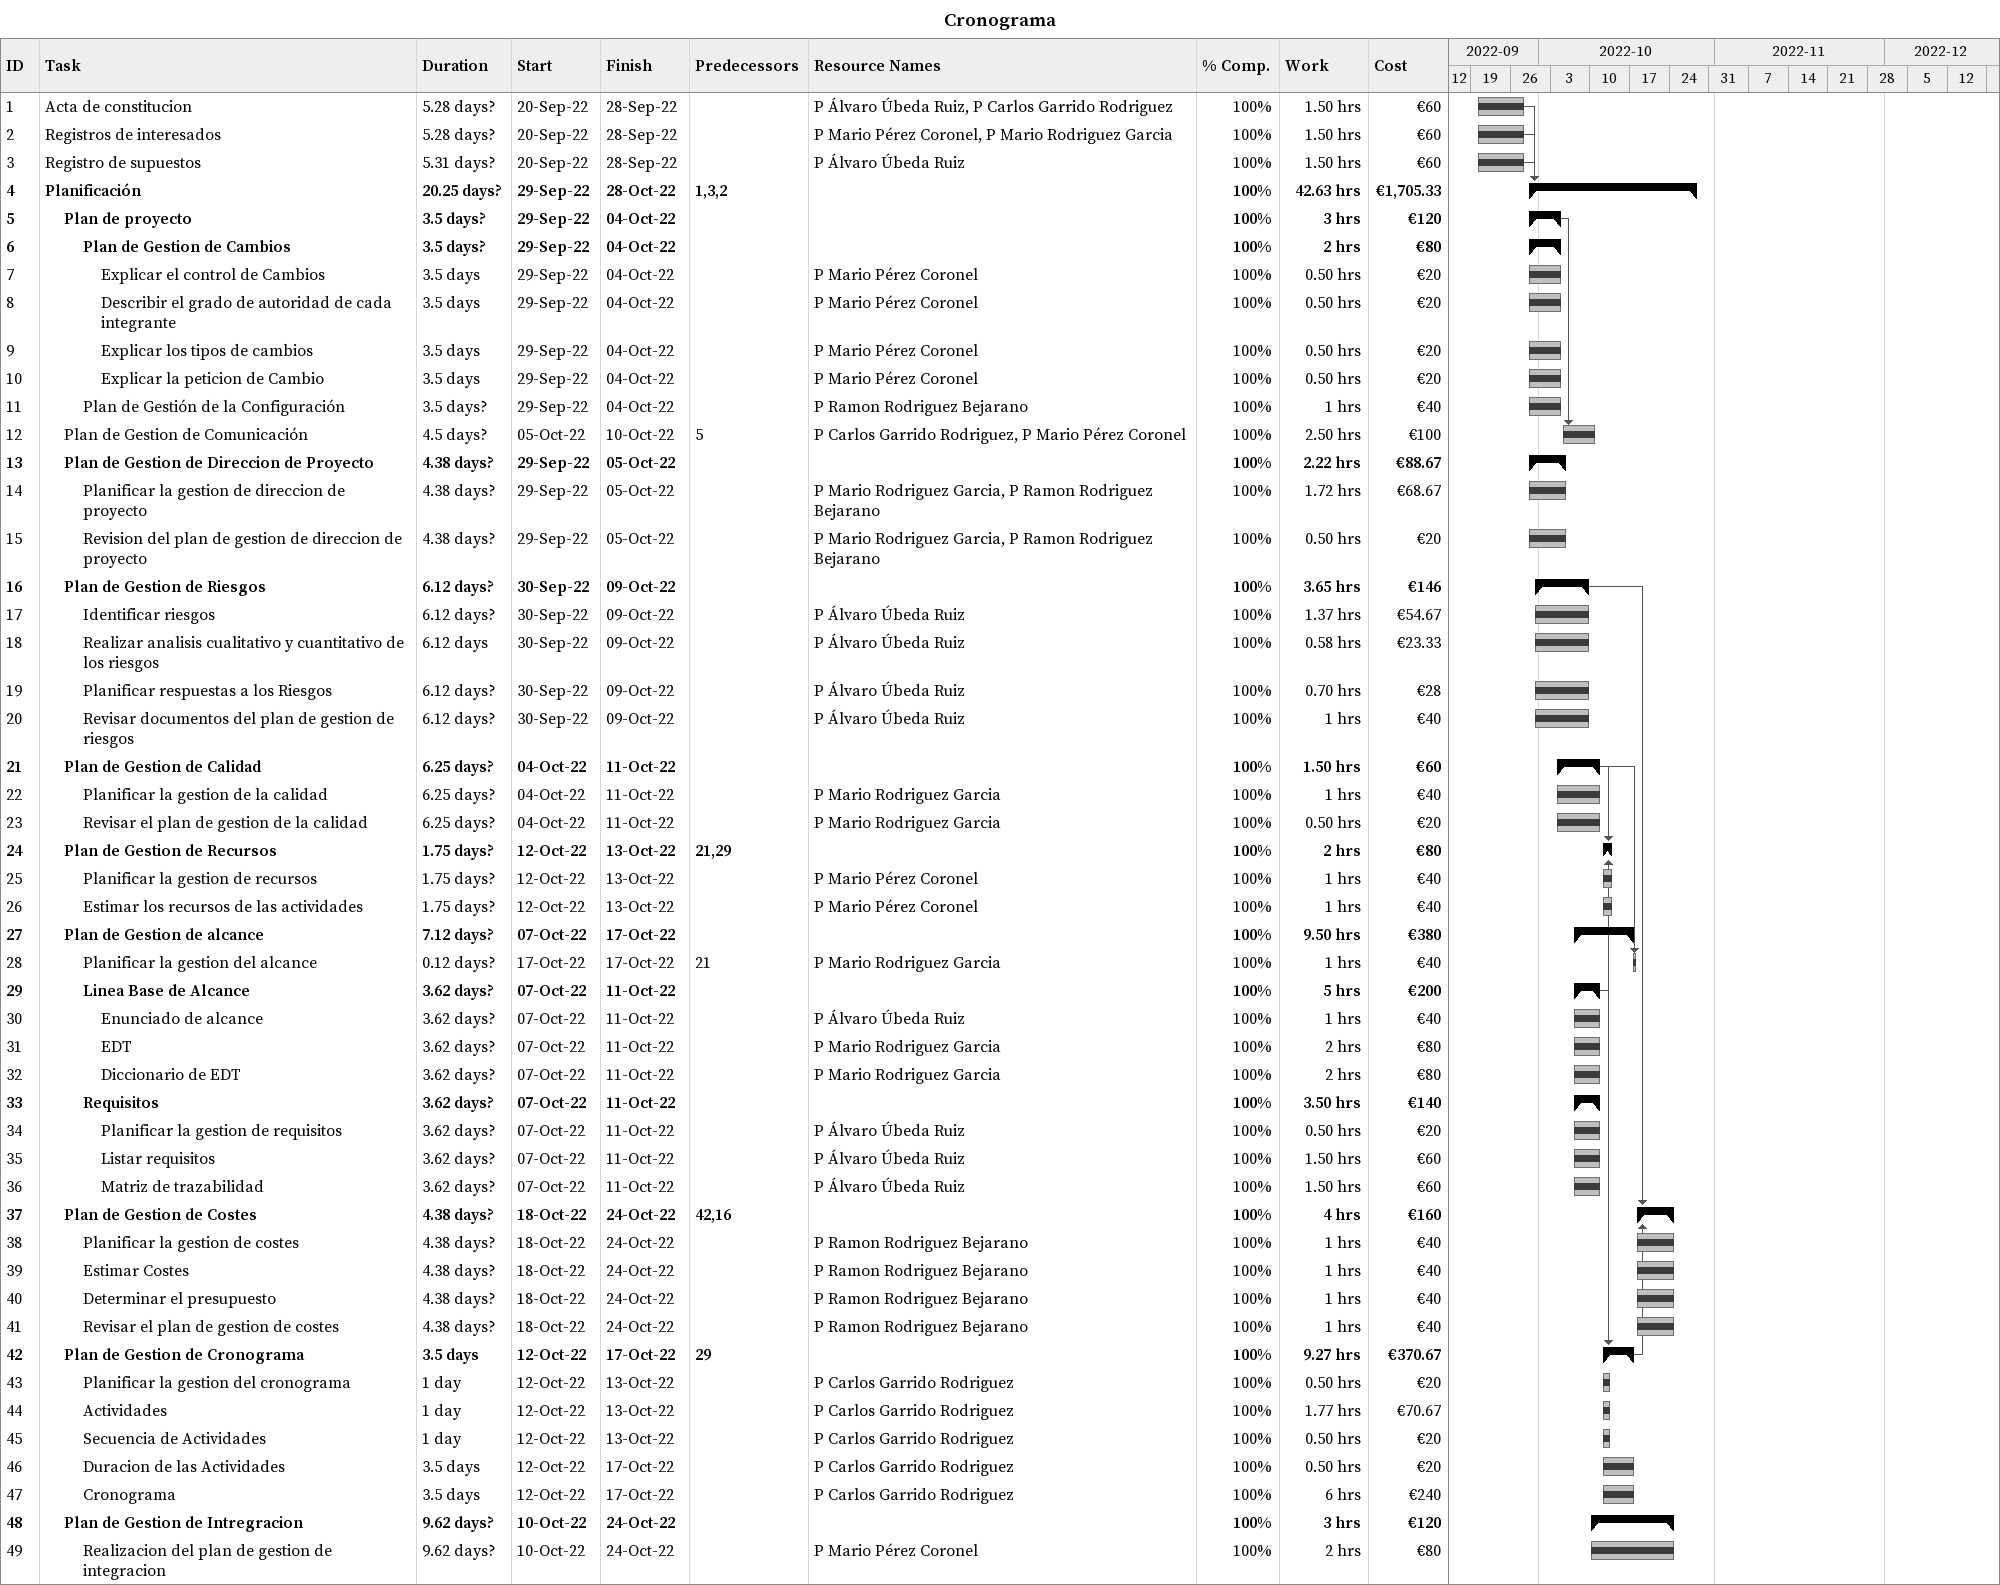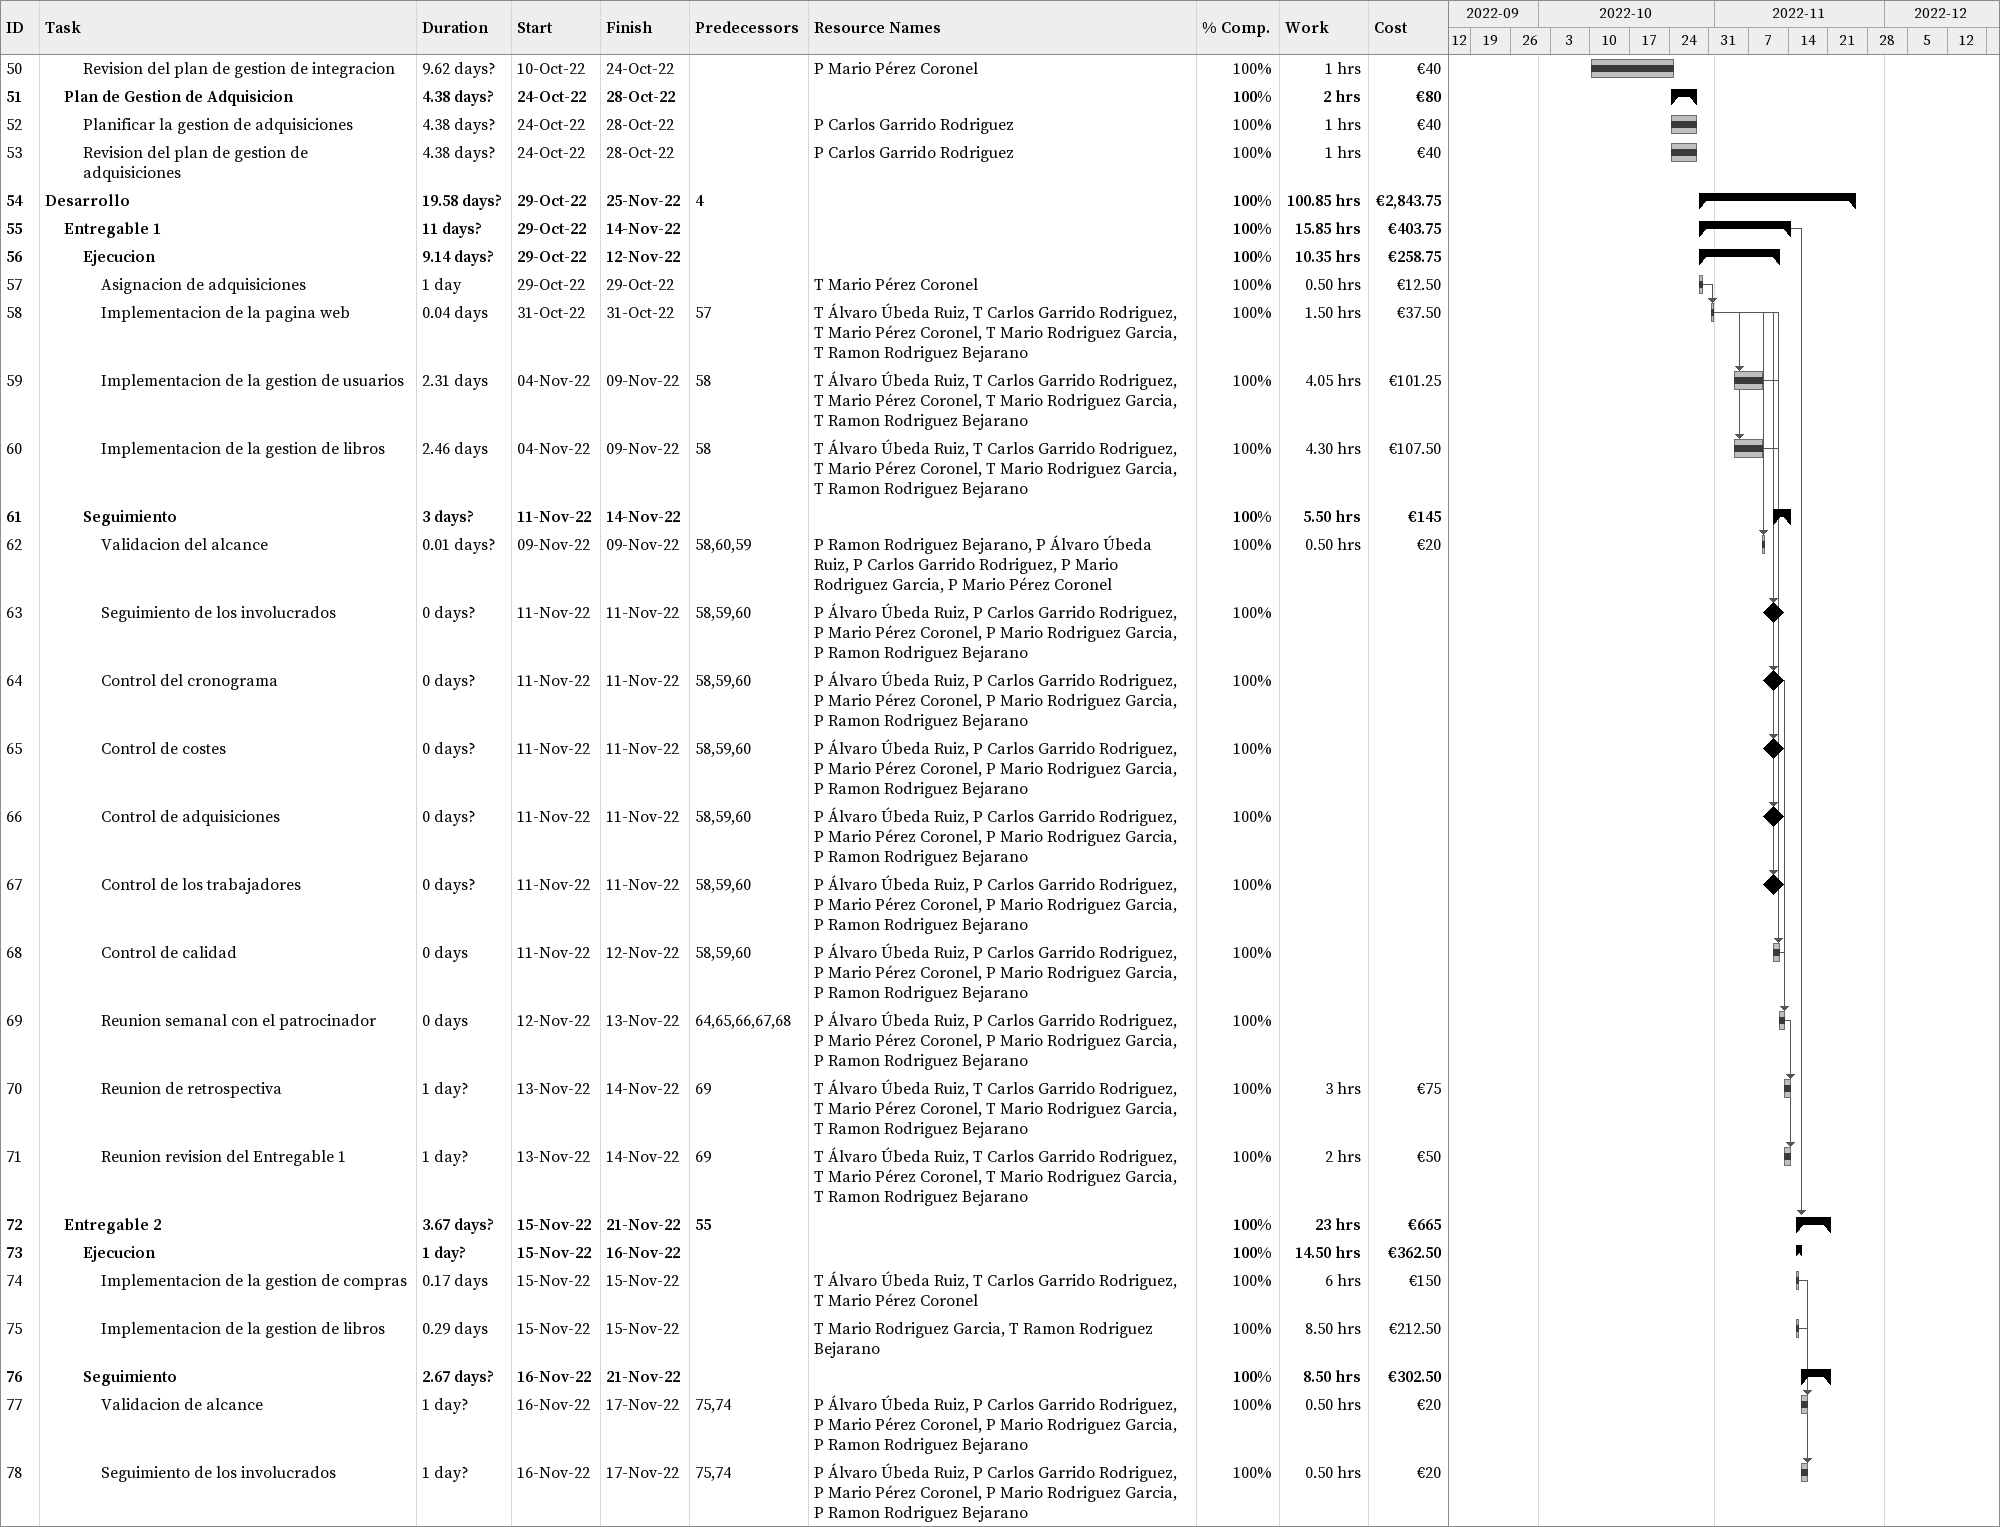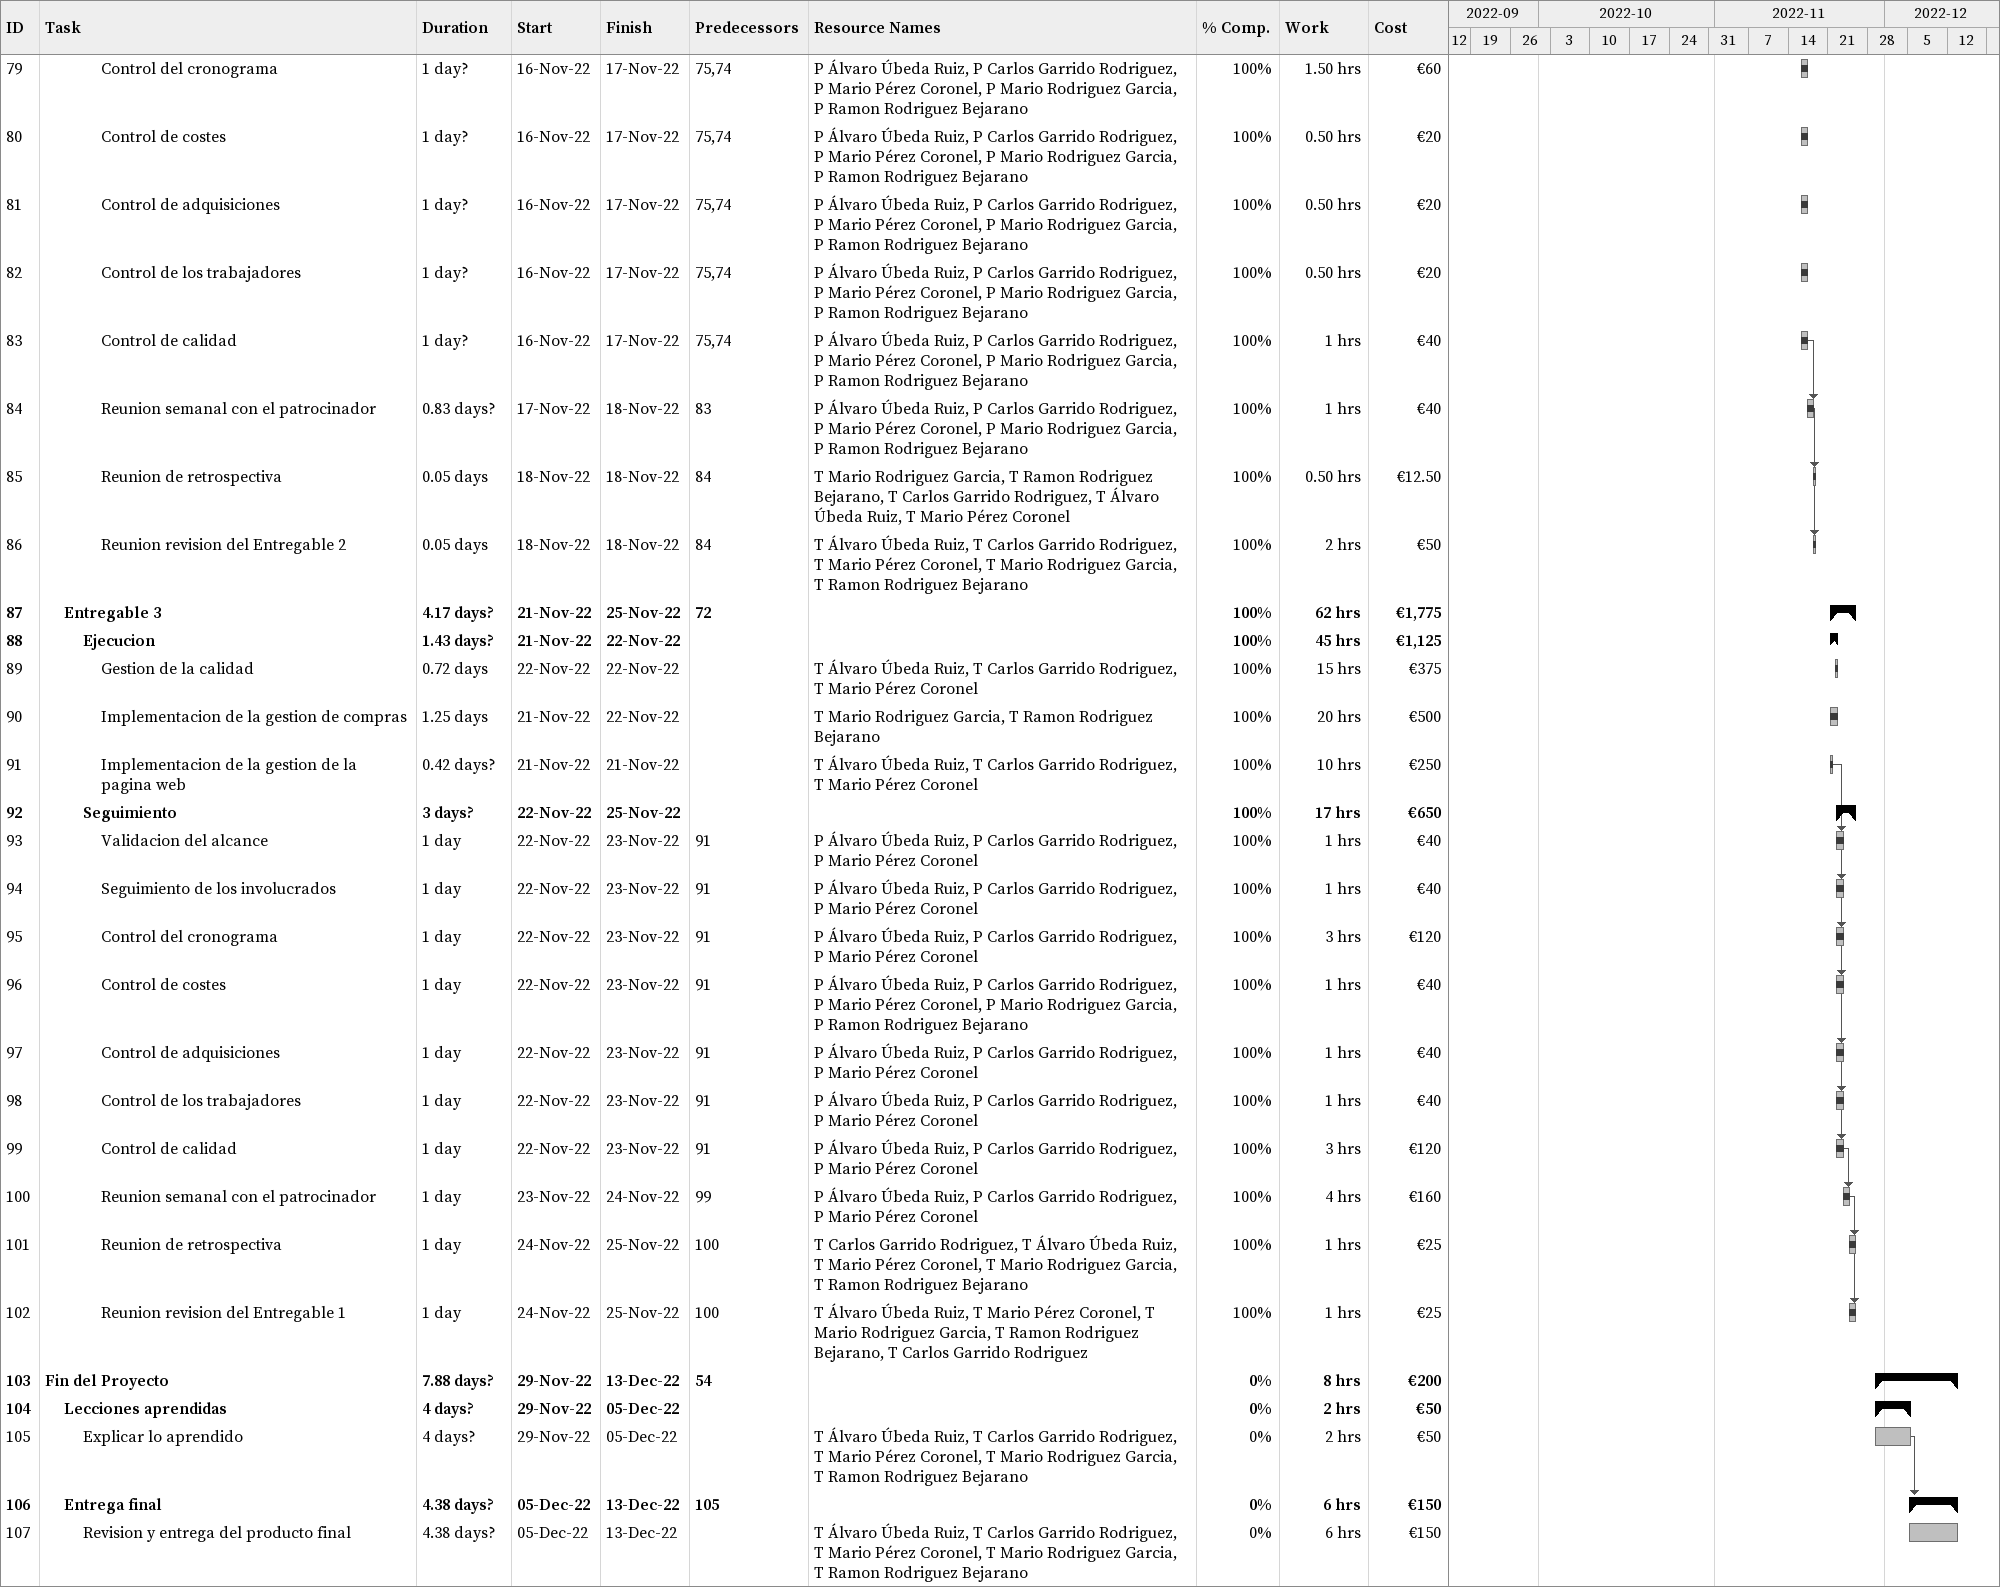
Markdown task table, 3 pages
Cronograma

| ID | Level | Task | Duration | Start | Finish | Predecessors | Resources | % complete | Work (h) | Cost (€) |
|---|---|---|---|---|---|---|---|---|---|---|
| 1 | 1 | Acta de constitucion | 5.28d? | 2022-09-20 | 2022-09-28 |  | P Álvaro Úbeda Ruiz, P Carlos Garrido Rodriguez | 100 | 1.50 | 60 |
| 2 | 1 | Registros de interesados | 5.28d? | 2022-09-20 | 2022-09-28 |  | P Mario Pérez Coronel, P Mario Rodriguez Garcia | 100 | 1.50 | 60 |
| 3 | 1 | Registro de supuestos | 5.31d? | 2022-09-20 | 2022-09-28 |  | P Álvaro Úbeda Ruiz | 100 | 1.50 | 60 |
| 4 | 1 | **Planificación** | 20.25d? | 2022-09-29 | 2022-10-28 | 1, 3, 2 |  | 100 | 42.63 | 1705.33 |
| 5 | 2 | **Plan de proyecto** | 3.5d? | 2022-09-29 | 2022-10-04 |  |  | 100 | 3 | 120 |
| 6 | 3 | **Plan de Gestion de Cambios** | 3.5d? | 2022-09-29 | 2022-10-04 |  |  | 100 | 2 | 80 |
| 7 | 4 | Explicar el control de Cambios | 3.5d | 2022-09-29 | 2022-10-04 |  | P Mario Pérez Coronel | 100 | 0.50 | 20 |
| 8 | 4 | Describir el grado de autoridad de cada integrante | 3.5d | 2022-09-29 | 2022-10-04 |  | P Mario Pérez Coronel | 100 | 0.50 | 20 |
| 9 | 4 | Explicar los tipos de cambios | 3.5d | 2022-09-29 | 2022-10-04 |  | P Mario Pérez Coronel | 100 | 0.50 | 20 |
| 10 | 4 | Explicar la peticion de Cambio | 3.5d | 2022-09-29 | 2022-10-04 |  | P Mario Pérez Coronel | 100 | 0.50 | 20 |
| 11 | 3 | Plan de Gestión de la Configuración | 3.5d? | 2022-09-29 | 2022-10-04 |  | P Ramon Rodriguez Bejarano | 100 | 1 | 40 |
| 12 | 2 | Plan de Gestion de Comunicación | 4.5d? | 2022-10-05 | 2022-10-10 | 5 | P Carlos Garrido Rodriguez, P Mario Pérez Coronel | 100 | 2.50 | 100 |
| 13 | 2 | **Plan de Gestion de Direccion de Proyecto** | 4.38d? | 2022-09-29 | 2022-10-05 |  |  | 100 | 2.22 | 88.67 |
| 14 | 3 | Planificar la gestion de direccion de proyecto | 4.38d? | 2022-09-29 | 2022-10-05 |  | P Mario Rodriguez Garcia, P Ramon Rodriguez Bejarano | 100 | 1.72 | 68.67 |
| 15 | 3 | Revision del plan de gestion de direccion de proyecto | 4.38d? | 2022-09-29 | 2022-10-05 |  | P Mario Rodriguez Garcia, P Ramon Rodriguez Bejarano | 100 | 0.50 | 20 |
| 16 | 2 | **Plan de Gestion de Riesgos** | 6.12d? | 2022-09-30 | 2022-10-09 |  |  | 100 | 3.65 | 146 |
| 17 | 3 | Identificar riesgos | 6.12d? | 2022-09-30 | 2022-10-09 |  | P Álvaro Úbeda Ruiz | 100 | 1.37 | 54.67 |
| 18 | 3 | Realizar analisis cualitativo y cuantitativo de los riesgos | 6.12d | 2022-09-30 | 2022-10-09 |  | P Álvaro Úbeda Ruiz | 100 | 0.58 | 23.33 |
| 19 | 3 | Planificar respuestas a los Riesgos | 6.12d? | 2022-09-30 | 2022-10-09 |  | P Álvaro Úbeda Ruiz | 100 | 0.70 | 28 |
| 20 | 3 | Revisar documentos del plan de gestion de riesgos | 6.12d? | 2022-09-30 | 2022-10-09 |  | P Álvaro Úbeda Ruiz | 100 | 1 | 40 |
| 21 | 2 | **Plan de Gestion de Calidad** | 6.25d? | 2022-10-04 | 2022-10-11 |  |  | 100 | 1.50 | 60 |
| 22 | 3 | Planificar la gestion de la calidad | 6.25d? | 2022-10-04 | 2022-10-11 |  | P Mario Rodriguez Garcia | 100 | 1 | 40 |
| 23 | 3 | Revisar el plan de gestion de la calidad | 6.25d? | 2022-10-04 | 2022-10-11 |  | P Mario Rodriguez Garcia | 100 | 0.50 | 20 |
| 24 | 2 | **Plan de Gestion de Recursos** | 1.75d? | 2022-10-12 | 2022-10-13 | 21, 29 |  | 100 | 2 | 80 |
| 25 | 3 | Planificar la gestion de recursos | 1.75d? | 2022-10-12 | 2022-10-13 |  | P Mario Pérez Coronel | 100 | 1 | 40 |
| 26 | 3 | Estimar los recursos de las actividades | 1.75d? | 2022-10-12 | 2022-10-13 |  | P Mario Pérez Coronel | 100 | 1 | 40 |
| 27 | 2 | **Plan de Gestion de alcance** | 7.12d? | 2022-10-07 | 2022-10-17 |  |  | 100 | 9.50 | 380 |
| 28 | 3 | Planificar la gestion del alcance | 0.12d? | 2022-10-17 | 2022-10-17 | 21 | P Mario Rodriguez Garcia | 100 | 1 | 40 |
| 29 | 3 | **Linea Base de Alcance** | 3.62d? | 2022-10-07 | 2022-10-11 |  |  | 100 | 5 | 200 |
| 30 | 4 | Enunciado de alcance | 3.62d? | 2022-10-07 | 2022-10-11 |  | P Álvaro Úbeda Ruiz | 100 | 1 | 40 |
| 31 | 4 | EDT | 3.62d? | 2022-10-07 | 2022-10-11 |  | P Mario Rodriguez Garcia | 100 | 2 | 80 |
| 32 | 4 | Diccionario de EDT | 3.62d? | 2022-10-07 | 2022-10-11 |  | P Mario Rodriguez Garcia | 100 | 2 | 80 |
| 33 | 3 | **Requisitos** | 3.62d? | 2022-10-07 | 2022-10-11 |  |  | 100 | 3.50 | 140 |
| 34 | 4 | Planificar la gestion de requisitos | 3.62d? | 2022-10-07 | 2022-10-11 |  | P Álvaro Úbeda Ruiz | 100 | 0.50 | 20 |
| 35 | 4 | Listar requisitos | 3.62d? | 2022-10-07 | 2022-10-11 |  | P Álvaro Úbeda Ruiz | 100 | 1.50 | 60 |
| 36 | 4 | Matriz de trazabilidad | 3.62d? | 2022-10-07 | 2022-10-11 |  | P Álvaro Úbeda Ruiz | 100 | 1.50 | 60 |
| 37 | 2 | **Plan de Gestion de Costes** | 4.38d? | 2022-10-18 | 2022-10-24 | 42, 16 |  | 100 | 4 | 160 |
| 38 | 3 | Planificar la gestion de costes | 4.38d? | 2022-10-18 | 2022-10-24 |  | P Ramon Rodriguez Bejarano | 100 | 1 | 40 |
| 39 | 3 | Estimar Costes | 4.38d? | 2022-10-18 | 2022-10-24 |  | P Ramon Rodriguez Bejarano | 100 | 1 | 40 |
| 40 | 3 | Determinar el presupuesto | 4.38d? | 2022-10-18 | 2022-10-24 |  | P Ramon Rodriguez Bejarano | 100 | 1 | 40 |
| 41 | 3 | Revisar el plan de gestion de costes | 4.38d? | 2022-10-18 | 2022-10-24 |  | P Ramon Rodriguez Bejarano | 100 | 1 | 40 |
| 42 | 2 | **Plan de Gestion de Cronograma** | 3.5d | 2022-10-12 | 2022-10-17 | 29 |  | 100 | 9.27 | 370.67 |
| 43 | 3 | Planificar la gestion del cronograma | 1d | 2022-10-12 | 2022-10-13 |  | P Carlos Garrido Rodriguez | 100 | 0.50 | 20 |
| 44 | 3 | Actividades | 1d | 2022-10-12 | 2022-10-13 |  | P Carlos Garrido Rodriguez | 100 | 1.77 | 70.67 |
| 45 | 3 | Secuencia de Actividades | 1d | 2022-10-12 | 2022-10-13 |  | P Carlos Garrido Rodriguez | 100 | 0.50 | 20 |
| 46 | 3 | Duracion de las Actividades | 3.5d | 2022-10-12 | 2022-10-17 |  | P Carlos Garrido Rodriguez | 100 | 0.50 | 20 |
| 47 | 3 | Cronograma | 3.5d | 2022-10-12 | 2022-10-17 |  | P Carlos Garrido Rodriguez | 100 | 6 | 240 |
| 48 | 2 | **Plan de Gestion de Intregracion** | 9.62d? | 2022-10-10 | 2022-10-24 |  |  | 100 | 3 | 120 |
| 49 | 3 | Realizacion del plan de gestion de integracion | 9.62d? | 2022-10-10 | 2022-10-24 |  | P Mario Pérez Coronel | 100 | 2 | 80 |
| 50 | 3 | Revision del plan de gestion de integracion | 9.62d? | 2022-10-10 | 2022-10-24 |  | P Mario Pérez Coronel | 100 | 1 | 40 |
| 51 | 2 | **Plan de Gestion de Adquisicion** | 4.38d? | 2022-10-24 | 2022-10-28 |  |  | 100 | 2 | 80 |
| 52 | 3 | Planificar la gestion de adquisiciones | 4.38d? | 2022-10-24 | 2022-10-28 |  | P Carlos Garrido Rodriguez | 100 | 1 | 40 |
| 53 | 3 | Revision del plan de gestion de adquisiciones | 4.38d? | 2022-10-24 | 2022-10-28 |  | P Carlos Garrido Rodriguez | 100 | 1 | 40 |
| 54 | 1 | **Desarrollo** | 19.58d? | 2022-10-29 | 2022-11-25 | 4 |  | 100 | 100.85 | 2843.75 |
| 55 | 2 | **Entregable 1** | 11d? | 2022-10-29 | 2022-11-14 |  |  | 100 | 15.85 | 403.75 |
| 56 | 3 | **Ejecucion** | 9.14d? | 2022-10-29 | 2022-11-12 |  |  | 100 | 10.35 | 258.75 |
| 57 | 4 | Asignacion de adquisiciones | 1d | 2022-10-29 | 2022-10-29 |  | T Mario Pérez Coronel | 100 | 0.50 | 12.50 |
| 58 | 4 | Implementacion de la pagina web | 0.04d | 2022-10-31 | 2022-10-31 | 57 | T Álvaro Úbeda Ruiz, T Carlos Garrido Rodriguez, T Mario Pérez Coronel, T Mario Rodriguez Garcia, T Ramon Rodriguez Bejarano | 100 | 1.50 | 37.50 |
| 59 | 4 | Implementacion de la gestion de usuarios | 2.31d | 2022-11-04 | 2022-11-09 | 58 | T Álvaro Úbeda Ruiz, T Carlos Garrido Rodriguez, T Mario Pérez Coronel, T Mario Rodriguez Garcia, T Ramon Rodriguez Bejarano | 100 | 4.05 | 101.25 |
| 60 | 4 | Implementacion de la gestion de libros | 2.46d | 2022-11-04 | 2022-11-09 | 58 | T Álvaro Úbeda Ruiz, T Carlos Garrido Rodriguez, T Mario Pérez Coronel, T Mario Rodriguez Garcia, T Ramon Rodriguez Bejarano | 100 | 4.30 | 107.50 |
| 61 | 3 | **Seguimiento** | 3d? | 2022-11-11 | 2022-11-14 |  |  | 100 | 5.50 | 145 |
| 62 | 4 | Validacion del alcance | 0.01d? | 2022-11-09 | 2022-11-09 | 58, 60, 59 | P Ramon Rodriguez Bejarano, P Álvaro Úbeda Ruiz, P Carlos Garrido Rodriguez, P Mario Rodriguez Garcia, P Mario Pérez Coronel | 100 | 0.50 | 20 |
| 63 | 4 | Seguimiento de los involucrados | 0d? | 2022-11-11 | 2022-11-11 | 58, 59, 60 | P Álvaro Úbeda Ruiz, P Carlos Garrido Rodriguez, P Mario Pérez Coronel, P Mario Rodriguez Garcia, P Ramon Rodriguez Bejarano | 100 |  |  |
| 64 | 4 | Control del cronograma | 0d? | 2022-11-11 | 2022-11-11 | 58, 59, 60 | P Álvaro Úbeda Ruiz, P Carlos Garrido Rodriguez, P Mario Pérez Coronel, P Mario Rodriguez Garcia, P Ramon Rodriguez Bejarano | 100 |  |  |
| 65 | 4 | Control de costes | 0d? | 2022-11-11 | 2022-11-11 | 58, 59, 60 | P Álvaro Úbeda Ruiz, P Carlos Garrido Rodriguez, P Mario Pérez Coronel, P Mario Rodriguez Garcia, P Ramon Rodriguez Bejarano | 100 |  |  |
| 66 | 4 | Control de adquisiciones | 0d? | 2022-11-11 | 2022-11-11 | 58, 59, 60 | P Álvaro Úbeda Ruiz, P Carlos Garrido Rodriguez, P Mario Pérez Coronel, P Mario Rodriguez Garcia, P Ramon Rodriguez Bejarano | 100 |  |  |
| 67 | 4 | Control de los trabajadores | 0d? | 2022-11-11 | 2022-11-11 | 58, 59, 60 | P Álvaro Úbeda Ruiz, P Carlos Garrido Rodriguez, P Mario Pérez Coronel, P Mario Rodriguez Garcia, P Ramon Rodriguez Bejarano | 100 |  |  |
| 68 | 4 | Control de calidad | 0d | 2022-11-11 | 2022-11-12 | 58, 59, 60 | P Álvaro Úbeda Ruiz, P Carlos Garrido Rodriguez, P Mario Pérez Coronel, P Mario Rodriguez Garcia, P Ramon Rodriguez Bejarano | 100 |  |  |
| 69 | 4 | Reunion semanal con el patrocinador | 0d | 2022-11-12 | 2022-11-13 | 64, 65, 66, 67, 68 | P Álvaro Úbeda Ruiz, P Carlos Garrido Rodriguez, P Mario Pérez Coronel, P Mario Rodriguez Garcia, P Ramon Rodriguez Bejarano | 100 |  |  |
| 70 | 4 | Reunion de retrospectiva | 1d? | 2022-11-13 | 2022-11-14 | 69 | T Álvaro Úbeda Ruiz, T Carlos Garrido Rodriguez, T Mario Pérez Coronel, T Mario Rodriguez Garcia, T Ramon Rodriguez Bejarano | 100 | 3 | 75 |
| 71 | 4 | Reunion revision del Entregable 1 | 1d? | 2022-11-13 | 2022-11-14 | 69 | T Álvaro Úbeda Ruiz, T Carlos Garrido Rodriguez, T Mario Pérez Coronel, T Mario Rodriguez Garcia, T Ramon Rodriguez Bejarano | 100 | 2 | 50 |
| 72 | 2 | **Entregable 2** | 3.67d? | 2022-11-15 | 2022-11-21 | 55 |  | 100 | 23 | 665 |
| 73 | 3 | **Ejecucion** | 1d? | 2022-11-15 | 2022-11-16 |  |  | 100 | 14.50 | 362.50 |
| 74 | 4 | Implementacion de la gestion de compras | 0.17d | 2022-11-15 | 2022-11-15 |  | T Álvaro Úbeda Ruiz, T Carlos Garrido Rodriguez, T Mario Pérez Coronel | 100 | 6 | 150 |
| 75 | 4 | Implementacion de la gestion de libros | 0.29d | 2022-11-15 | 2022-11-15 |  | T Mario Rodriguez Garcia, T Ramon Rodriguez Bejarano | 100 | 8.50 | 212.50 |
| 76 | 3 | **Seguimiento** | 2.67d? | 2022-11-16 | 2022-11-21 |  |  | 100 | 8.50 | 302.50 |
| 77 | 4 | Validacion de alcance | 1d? | 2022-11-16 | 2022-11-17 | 75, 74 | P Álvaro Úbeda Ruiz, P Carlos Garrido Rodriguez, P Mario Pérez Coronel, P Mario Rodriguez Garcia, P Ramon Rodriguez Bejarano | 100 | 0.50 | 20 |
| 78 | 4 | Seguimiento de los involucrados | 1d? | 2022-11-16 | 2022-11-17 | 75, 74 | P Álvaro Úbeda Ruiz, P Carlos Garrido Rodriguez, P Mario Pérez Coronel, P Mario Rodriguez Garcia, P Ramon Rodriguez Bejarano | 100 | 0.50 | 20 |
| 79 | 4 | Control del cronograma | 1d? | 2022-11-16 | 2022-11-17 | 75, 74 | P Álvaro Úbeda Ruiz, P Carlos Garrido Rodriguez, P Mario Pérez Coronel, P Mario Rodriguez Garcia, P Ramon Rodriguez Bejarano | 100 | 1.50 | 60 |
| 80 | 4 | Control de costes | 1d? | 2022-11-16 | 2022-11-17 | 75, 74 | P Álvaro Úbeda Ruiz, P Carlos Garrido Rodriguez, P Mario Pérez Coronel, P Mario Rodriguez Garcia, P Ramon Rodriguez Bejarano | 100 | 0.50 | 20 |
| 81 | 4 | Control de adquisiciones | 1d? | 2022-11-16 | 2022-11-17 | 75, 74 | P Álvaro Úbeda Ruiz, P Carlos Garrido Rodriguez, P Mario Pérez Coronel, P Mario Rodriguez Garcia, P Ramon Rodriguez Bejarano | 100 | 0.50 | 20 |
| 82 | 4 | Control de los trabajadores | 1d? | 2022-11-16 | 2022-11-17 | 75, 74 | P Álvaro Úbeda Ruiz, P Carlos Garrido Rodriguez, P Mario Pérez Coronel, P Mario Rodriguez Garcia, P Ramon Rodriguez Bejarano | 100 | 0.50 | 20 |
| 83 | 4 | Control de calidad | 1d? | 2022-11-16 | 2022-11-17 | 75, 74 | P Álvaro Úbeda Ruiz, P Carlos Garrido Rodriguez, P Mario Pérez Coronel, P Mario Rodriguez Garcia, P Ramon Rodriguez Bejarano | 100 | 1 | 40 |
| 84 | 4 | Reunion semanal con el patrocinador | 0.83d? | 2022-11-17 | 2022-11-18 | 83 | P Álvaro Úbeda Ruiz, P Carlos Garrido Rodriguez, P Mario Pérez Coronel, P Mario Rodriguez Garcia, P Ramon Rodriguez Bejarano | 100 | 1 | 40 |
| 85 | 4 | Reunion de retrospectiva | 0.05d | 2022-11-18 | 2022-11-18 | 84 | T Mario Rodriguez Garcia, T Ramon Rodriguez Bejarano, T Carlos Garrido Rodriguez, T Álvaro Úbeda Ruiz, T Mario Pérez Coronel | 100 | 0.50 | 12.50 |
| 86 | 4 | Reunion revision del Entregable 2 | 0.05d | 2022-11-18 | 2022-11-18 | 84 | T Álvaro Úbeda Ruiz, T Carlos Garrido Rodriguez, T Mario Pérez Coronel, T Mario Rodriguez Garcia, T Ramon Rodriguez Bejarano | 100 | 2 | 50 |
| 87 | 2 | **Entregable 3** | 4.17d? | 2022-11-21 | 2022-11-25 | 72 |  | 100 | 62 | 1775 |
| 88 | 3 | **Ejecucion** | 1.43d? | 2022-11-21 | 2022-11-22 |  |  | 100 | 45 | 1125 |
| 89 | 4 | Gestion de la calidad | 0.72d | 2022-11-22 | 2022-11-22 |  | T Álvaro Úbeda Ruiz, T Carlos Garrido Rodriguez, T Mario Pérez Coronel | 100 | 15 | 375 |
| 90 | 4 | Implementacion de la gestion de compras | 1.25d | 2022-11-21 | 2022-11-22 |  | T Mario Rodriguez Garcia, T Ramon Rodriguez Bejarano | 100 | 20 | 500 |
| 91 | 4 | Implementacion de la gestion de la pagina web | 0.42d? | 2022-11-21 | 2022-11-21 |  | T Álvaro Úbeda Ruiz, T Carlos Garrido Rodriguez, T Mario Pérez Coronel | 100 | 10 | 250 |
| 92 | 3 | **Seguimiento** | 3d? | 2022-11-22 | 2022-11-25 |  |  | 100 | 17 | 650 |
| 93 | 4 | Validacion del alcance | 1d | 2022-11-22 | 2022-11-23 | 91 | P Álvaro Úbeda Ruiz, P Carlos Garrido Rodriguez, P Mario Pérez Coronel | 100 | 1 | 40 |
| 94 | 4 | Seguimiento de los involucrados | 1d | 2022-11-22 | 2022-11-23 | 91 | P Álvaro Úbeda Ruiz, P Carlos Garrido Rodriguez, P Mario Pérez Coronel | 100 | 1 | 40 |
| 95 | 4 | Control del cronograma | 1d | 2022-11-22 | 2022-11-23 | 91 | P Álvaro Úbeda Ruiz, P Carlos Garrido Rodriguez, P Mario Pérez Coronel | 100 | 3 | 120 |
| 96 | 4 | Control de costes | 1d | 2022-11-22 | 2022-11-23 | 91 | P Álvaro Úbeda Ruiz, P Carlos Garrido Rodriguez, P Mario Pérez Coronel, P Mario Rodriguez Garcia, P Ramon Rodriguez Bejarano | 100 | 1 | 40 |
| 97 | 4 | Control de adquisiciones | 1d | 2022-11-22 | 2022-11-23 | 91 | P Álvaro Úbeda Ruiz, P Carlos Garrido Rodriguez, P Mario Pérez Coronel | 100 | 1 | 40 |
| 98 | 4 | Control de los trabajadores | 1d | 2022-11-22 | 2022-11-23 | 91 | P Álvaro Úbeda Ruiz, P Carlos Garrido Rodriguez, P Mario Pérez Coronel | 100 | 1 | 40 |
| 99 | 4 | Control de calidad | 1d | 2022-11-22 | 2022-11-23 | 91 | P Álvaro Úbeda Ruiz, P Carlos Garrido Rodriguez, P Mario Pérez Coronel | 100 | 3 | 120 |
| 100 | 4 | Reunion semanal con el patrocinador | 1d | 2022-11-23 | 2022-11-24 | 99 | P Álvaro Úbeda Ruiz, P Carlos Garrido Rodriguez, P Mario Pérez Coronel | 100 | 4 | 160 |
| 101 | 4 | Reunion de retrospectiva | 1d | 2022-11-24 | 2022-11-25 | 100 | T Carlos Garrido Rodriguez, T Álvaro Úbeda Ruiz, T Mario Pérez Coronel, T Mario Rodriguez Garcia, T Ramon Rodriguez Bejarano | 100 | 1 | 25 |
| 102 | 4 | Reunion revision del Entregable 1 | 1d | 2022-11-24 | 2022-11-25 | 100 | T Álvaro Úbeda Ruiz, T Mario Pérez Coronel, T Mario Rodriguez Garcia, T Ramon Rodriguez Bejarano, T Carlos Garrido Rodriguez | 100 | 1 | 25 |
| 103 | 1 | **Fin del Proyecto** | 7.88d? | 2022-11-29 | 2022-12-13 | 54 |  | 0 | 8 | 200 |
| 104 | 2 | **Lecciones aprendidas** | 4d? | 2022-11-29 | 2022-12-05 |  |  | 0 | 2 | 50 |
| 105 | 3 | Explicar lo aprendido | 4d? | 2022-11-29 | 2022-12-05 |  | T Álvaro Úbeda Ruiz, T Carlos Garrido Rodriguez, T Mario Pérez Coronel, T Mario Rodriguez Garcia, T Ramon Rodriguez Bejarano | 0 | 2 | 50 |
| 106 | 2 | **Entrega final** | 4.38d? | 2022-12-05 | 2022-12-13 | 105 |  | 0 | 6 | 150 |
| 107 | 3 | Revision y entrega del producto final | 4.38d? | 2022-12-05 | 2022-12-13 |  | T Álvaro Úbeda Ruiz, T Carlos Garrido Rodriguez, T Mario Pérez Coronel, T Mario Rodriguez Garcia, T Ramon Rodriguez Bejarano | 0 | 6 | 150 |
